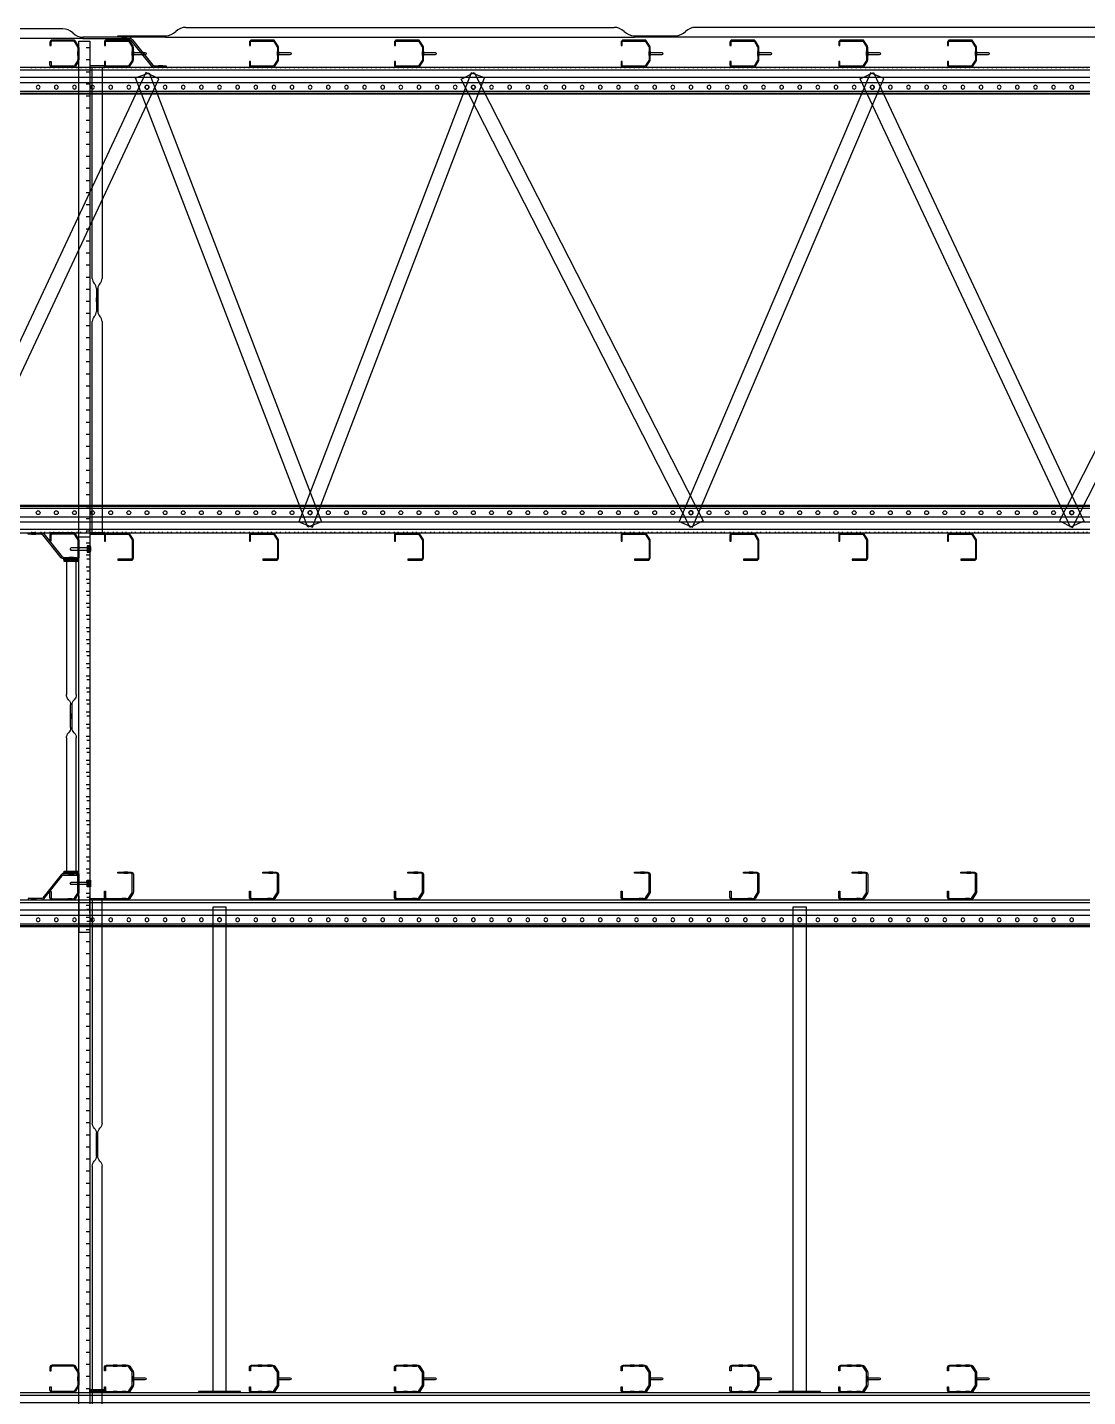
# Model space of a CAD drawing. Header units: millimetres. Extents: x -511490 to -68792, y -77452 to 318982.
# Drawn here: x -505716 to -502792, y 15472 to 19247 of the extents above; entities that cross this region are included whole.
import ezdxf

# ---------------------------------------------------------------- set-up
doc = ezdxf.new("R2010")
doc.units = ezdxf.units.MM
doc.linetypes.add('P05529 MS Rack Elevation$0$HIDDEN', pattern=[0.375, 0.25, -0.125])
doc.linetypes.add('P05529 MS Rack Elevation$1$HIDDEN', pattern=[0.375, 0.25, -0.125])
for name, color, linetype, lineweight in [('Multishuttle Phantom', 8, 'Continuous', 25), ('P05529 MS Rack Elevation$0$BRACING', 8, 'Continuous', 25), ('P05529 MS Rack Elevation$0$SUPPORTS & BRACKETS', 8, 'Continuous', 25)]:
    doc.layers.add(name, color=color, linetype=linetype, lineweight=lineweight)
doc.layers.add('P05529 MS Rack Elevation$0$Racking', color=8, linetype='Continuous')

# ---------------------------------------------------------------- blocks, each defined once
blk = doc.blocks.new('*U59')
for p, q in [((0, 8650), (0, 8700)), ((8.4, 8700), (8.4, 8650)), ((28.65, 8700), (28.65, 8650)), ((43.13, 8700), (43.13, 8650)), ((67.1, 8700), (67.1, 8650)), ((72.1, 8700), (72.1, 8650)), ((74.5, 8700), (74.5, 8650)), ((0, 8600), (0, 8650)), ((8.4, 8650), (8.4, 8600)), ((28.65, 8650), (28.65, 8600)), ((43.13, 8650), (43.13, 8600)), ((67.1, 8650), (67.1, 8600)), ((72.1, 8650), (72.1, 8600)), ((74.5, 8650), (74.5, 8600)), ((0, 8550), (0, 8600)), ((8.4, 8600), (8.4, 8550)), ((28.65, 8600), (28.65, 8550)), ((43.13, 8600), (43.13, 8550)), ((67.1, 8600), (67.1, 8550)), ((72.1, 8600), (72.1, 8550)), ((74.5, 8600), (74.5, 8550)), ((0, 8500), (0, 8550)), ((8.4, 8550), (8.4, 8500)), ((28.65, 8550), (28.65, 8500)), ((43.13, 8550), (43.13, 8500)), ((67.1, 8550), (67.1, 8500)), ((72.1, 8550), (72.1, 8500)), ((74.5, 8550), (74.5, 8500)), ((0, 8450), (0, 8500)), ((8.4, 8500), (8.4, 8450)), ((28.65, 8500), (28.65, 8450)), ((43.13, 8500), (43.13, 8450)), ((67.1, 8500), (67.1, 8450)), ((72.1, 8500), (72.1, 8450)), ((74.5, 8500), (74.5, 8450)), ((0, 8400), (0, 8450)), ((8.4, 8450), (8.4, 8400)), ((28.65, 8450), (28.65, 8400)), ((43.13, 8450), (43.13, 8400)), ((67.1, 8450), (67.1, 8400)), ((72.1, 8450), (72.1, 8400)), ((74.5, 8450), (74.5, 8400)), ((0, 8350), (0, 8400)), ((8.4, 8400), (8.4, 8350)), ((28.65, 8400), (28.65, 8350)), ((43.13, 8400), (43.13, 8350)), ((67.1, 8400), (67.1, 8350)), ((72.1, 8400), (72.1, 8350)), ((74.5, 8400), (74.5, 8350)), ((0, 8300), (0, 8350)), ((8.4, 8350), (8.4, 8300)), ((28.65, 8350), (28.65, 8300)), ((43.13, 8350), (43.13, 8300)), ((67.1, 8350), (67.1, 8300)), ((72.1, 8350), (72.1, 8300)), ((74.5, 8350), (74.5, 8300)), ((0, 8250), (0, 8300)), ((8.4, 8300), (8.4, 8250)), ((28.65, 8300), (28.65, 8250)), ((43.13, 8300), (43.13, 8250)), ((67.1, 8300), (67.1, 8250)), ((72.1, 8300), (72.1, 8250)), ((74.5, 8300), (74.5, 8250)), ((0, 8200), (0, 8250)), ((8.4, 8250), (8.4, 8200)), ((28.65, 8250), (28.65, 8200)), ((43.13, 8250), (43.13, 8200)), ((67.1, 8250), (67.1, 8200)), ((72.1, 8250), (72.1, 8200)), ((74.5, 8250), (74.5, 8200)), ((0, 8150), (0, 8200)), ((8.4, 8200), (8.4, 8150)), ((28.65, 8200), (28.65, 8150)), ((43.13, 8200), (43.13, 8150)), ((67.1, 8200), (67.1, 8150)), ((72.1, 8200), (72.1, 8150)), ((74.5, 8200), (74.5, 8150)), ((0, 8100), (0, 8150)), ((8.4, 8150), (8.4, 8100)), ((28.65, 8150), (28.65, 8100)), ((43.13, 8150), (43.13, 8100)), ((67.1, 8150), (67.1, 8100)), ((72.1, 8150), (72.1, 8100)), ((74.5, 8150), (74.5, 8100)), ((0, 8050), (0, 8100)), ((8.4, 8100), (8.4, 8050)), ((28.65, 8100), (28.65, 8050)), ((43.13, 8100), (43.13, 8050)), ((67.1, 8100), (67.1, 8050)), ((72.1, 8100), (72.1, 8050)), ((74.5, 8100), (74.5, 8050)), ((0, 8000), (0, 8050)), ((8.4, 8050), (8.4, 8000)), ((28.65, 8050), (28.65, 8000)), ((43.13, 8050), (43.13, 8000)), ((67.1, 8050), (67.1, 8000)), ((72.1, 8050), (72.1, 8000)), ((74.5, 8050), (74.5, 8000)), ((0, 7950), (0, 8000)), ((8.4, 8000), (8.4, 7950)), ((28.65, 8000), (28.65, 7950)), ((43.13, 8000), (43.13, 7950)), ((67.1, 8000), (67.1, 7950)), ((72.1, 8000), (72.1, 7950)), ((74.5, 8000), (74.5, 7950)), ((0, 7900), (0, 7950)), ((8.4, 7950), (8.4, 7900)), ((28.65, 7950), (28.65, 7900)), ((43.13, 7950), (43.13, 7900)), ((67.1, 7950), (67.1, 7900)), ((72.1, 7950), (72.1, 7900)), ((74.5, 7950), (74.5, 7900)), ((0, 7850), (0, 7900)), ((8.4, 7900), (8.4, 7850)), ((28.65, 7900), (28.65, 7850)), ((43.13, 7900), (43.13, 7850)), ((67.1, 7900), (67.1, 7850)), ((72.1, 7900), (72.1, 7850)), ((74.5, 7900), (74.5, 7850)), ((0, 7800), (0, 7850)), ((8.4, 7850), (8.4, 7800)), ((28.65, 7850), (28.65, 7800)), ((43.13, 7850), (43.13, 7800)), ((67.1, 7850), (67.1, 7800)), ((72.1, 7850), (72.1, 7800)), ((74.5, 7850), (74.5, 7800)), ((0, 7750), (0, 7800)), ((8.4, 7800), (8.4, 7750)), ((28.65, 7800), (28.65, 7750)), ((43.13, 7800), (43.13, 7750)), ((67.1, 7800), (67.1, 7750)), ((72.1, 7800), (72.1, 7750)), ((74.5, 7800), (74.5, 7750)), ((0, 7700), (0, 7750)), ((8.4, 7750), (8.4, 7700)), ((28.65, 7750), (28.65, 7700)), ((43.13, 7750), (43.13, 7700)), ((67.1, 7750), (67.1, 7700)), ((72.1, 7750), (72.1, 7700)), ((74.5, 7750), (74.5, 7700)), ((0, 7650), (0, 7700)), ((8.4, 7700), (8.4, 7650)), ((28.65, 7700), (28.65, 7650)), ((43.13, 7700), (43.13, 7650)), ((67.1, 7700), (67.1, 7650)), ((72.1, 7700), (72.1, 7650)), ((74.5, 7700), (74.5, 7650)), ((0, 7600), (0, 7650)), ((8.4, 7650), (8.4, 7600)), ((28.65, 7650), (28.65, 7600)), ((43.13, 7650), (43.13, 7600)), ((67.1, 7650), (67.1, 7600)), ((72.1, 7650), (72.1, 7600)), ((74.5, 7650), (74.5, 7600)), ((0, 7550), (0, 7600)), ((8.4, 7600), (8.4, 7550)), ((28.65, 7600), (28.65, 7550)), ((43.13, 7600), (43.13, 7550)), ((67.1, 7600), (67.1, 7550)), ((72.1, 7600), (72.1, 7550)), ((74.5, 7600), (74.5, 7550)), ((0, 7500), (0, 7550)), ((8.4, 7550), (8.4, 7500)), ((28.65, 7550), (28.65, 7500)), ((43.13, 7550), (43.13, 7500)), ((67.1, 7550), (67.1, 7500)), ((72.1, 7550), (72.1, 7500)), ((74.5, 7550), (74.5, 7500)), ((0, 7450), (0, 7500)), ((8.4, 7500), (8.4, 7450)), ((28.65, 7500), (28.65, 7450)), ((43.13, 7500), (43.13, 7450)), ((67.1, 7500), (67.1, 7450)), ((72.1, 7500), (72.1, 7450)), ((74.5, 7500), (74.5, 7450)), ((0, 7400), (0, 7450)), ((8.4, 7450), (8.4, 7400)), ((28.65, 7450), (28.65, 7400)), ((43.13, 7450), (43.13, 7400)), ((67.1, 7450), (67.1, 7400)), ((72.1, 7450), (72.1, 7400)), ((74.5, 7450), (74.5, 7400)), ((0, 7350), (0, 7400)), ((8.4, 7400), (8.4, 7350)), ((28.65, 7400), (28.65, 7350)), ((43.13, 7400), (43.13, 7350)), ((67.1, 7400), (67.1, 7350)), ((72.1, 7400), (72.1, 7350)), ((74.5, 7400), (74.5, 7350)), ((0, 7300), (0, 7350)), ((8.4, 7350), (8.4, 7300)), ((28.65, 7350), (28.65, 7300)), ((43.13, 7350), (43.13, 7300)), ((67.1, 7350), (67.1, 7300)), ((72.1, 7350), (72.1, 7300)), ((74.5, 7350), (74.5, 7300)), ((0, 7250), (0, 7300)), ((8.4, 7300), (8.4, 7250)), ((28.65, 7300), (28.65, 7250)), ((43.13, 7300), (43.13, 7250)), ((67.1, 7300), (67.1, 7250)), ((72.1, 7300), (72.1, 7250)), ((74.5, 7300), (74.5, 7250)), ((0, 7200), (0, 7250)), ((8.4, 7250), (8.4, 7200)), ((28.65, 7250), (28.65, 7200)), ((43.13, 7250), (43.13, 7200)), ((67.1, 7250), (67.1, 7200)), ((72.1, 7250), (72.1, 7200)), ((74.5, 7250), (74.5, 7200)), ((0, 7150), (0, 7200)), ((8.4, 7200), (8.4, 7150)), ((28.65, 7200), (28.65, 7150)), ((43.13, 7200), (43.13, 7150)), ((67.1, 7200), (67.1, 7150)), ((72.1, 7200), (72.1, 7150)), ((74.5, 7200), (74.5, 7150)), ((0, 7100), (0, 7150)), ((8.4, 7150), (8.4, 7100)), ((28.65, 7150), (28.65, 7100)), ((43.13, 7150), (43.13, 7100)), ((67.1, 7150), (67.1, 7100)), ((72.1, 7150), (72.1, 7100)), ((74.5, 7150), (74.5, 7100)), ((0, 7050), (0, 7100)), ((8.4, 7100), (8.4, 7050)), ((28.65, 7100), (28.65, 7050)), ((43.13, 7100), (43.13, 7050)), ((67.1, 7100), (67.1, 7050)), ((72.1, 7100), (72.1, 7050)), ((74.5, 7100), (74.5, 7050)), ((0, 7000), (0, 7050)), ((8.4, 7050), (8.4, 7000)), ((28.65, 7050), (28.65, 7000)), ((43.13, 7050), (43.13, 7000)), ((67.1, 7050), (67.1, 7000)), ((72.1, 7050), (72.1, 7000)), ((74.5, 7050), (74.5, 7000)), ((0, 6950), (0, 7000)), ((8.4, 7000), (8.4, 6950)), ((28.65, 7000), (28.65, 6950)), ((43.13, 7000), (43.13, 6950)), ((67.1, 7000), (67.1, 6950)), ((72.1, 7000), (72.1, 6950)), ((74.5, 7000), (74.5, 6950)), ((0, 6900), (0, 6950)), ((8.4, 6950), (8.4, 6900)), ((28.65, 6950), (28.65, 6900)), ((43.13, 6950), (43.13, 6900)), ((67.1, 6950), (67.1, 6900)), ((72.1, 6950), (72.1, 6900)), ((74.5, 6950), (74.5, 6900)), ((0, 6850), (0, 6900)), ((8.4, 6900), (8.4, 6850)), ((28.65, 6900), (28.65, 6850)), ((43.13, 6900), (43.13, 6850)), ((67.1, 6900), (67.1, 6850)), ((72.1, 6900), (72.1, 6850)), ((74.5, 6900), (74.5, 6850)), ((0, 6800), (0, 6850)), ((8.4, 6850), (8.4, 6800)), ((28.65, 6850), (28.65, 6800)), ((43.13, 6850), (43.13, 6800)), ((67.1, 6850), (67.1, 6800)), ((72.1, 6850), (72.1, 6800)), ((74.5, 6850), (74.5, 6800)), ((0, 6750), (0, 6800)), ((8.4, 6800), (8.4, 6750)), ((28.65, 6800), (28.65, 6750)), ((43.13, 6800), (43.13, 6750)), ((67.1, 6800), (67.1, 6750)), ((72.1, 6800), (72.1, 6750)), ((74.5, 6800), (74.5, 6750)), ((0, 6700), (0, 6750)), ((8.4, 6750), (8.4, 6700)), ((28.65, 6750), (28.65, 6700)), ((43.13, 6750), (43.13, 6700)), ((67.1, 6750), (67.1, 6700)), ((72.1, 6750), (72.1, 6700)), ((74.5, 6750), (74.5, 6700)), ((0, 6650), (0, 6700)), ((8.4, 6700), (8.4, 6650)), ((28.65, 6700), (28.65, 6650)), ((43.13, 6700), (43.13, 6650)), ((67.1, 6700), (67.1, 6650)), ((72.1, 6700), (72.1, 6650)), ((74.5, 6700), (74.5, 6650)), ((0, 6600), (0, 6650)), ((8.4, 6650), (8.4, 6600)), ((28.65, 6650), (28.65, 6600)), ((43.13, 6650), (43.13, 6600)), ((67.1, 6650), (67.1, 6600)), ((72.1, 6650), (72.1, 6600)), ((74.5, 6650), (74.5, 6600)), ((0, 6550), (0, 6600)), ((8.4, 6600), (8.4, 6550)), ((28.65, 6600), (28.65, 6550)), ((43.13, 6600), (43.13, 6550)), ((67.1, 6600), (67.1, 6550)), ((72.1, 6600), (72.1, 6550)), ((74.5, 6600), (74.5, 6550)), ((0, 6500), (0, 6550)), ((8.4, 6550), (8.4, 6500)), ((28.65, 6550), (28.65, 6500)), ((43.13, 6550), (43.13, 6500)), ((67.1, 6550), (67.1, 6500)), ((72.1, 6550), (72.1, 6500)), ((74.5, 6550), (74.5, 6500)), ((0, 6450), (0, 6500)), ((8.4, 6500), (8.4, 6450)), ((28.65, 6500), (28.65, 6450)), ((43.13, 6500), (43.13, 6450)), ((67.1, 6500), (67.1, 6450)), ((72.1, 6500), (72.1, 6450)), ((74.5, 6500), (74.5, 6450)), ((0, 6400), (0, 6450)), ((8.4, 6450), (8.4, 6400)), ((28.65, 6450), (28.65, 6400)), ((43.13, 6450), (43.13, 6400)), ((67.1, 6450), (67.1, 6400)), ((72.1, 6450), (72.1, 6400)), ((74.5, 6450), (74.5, 6400)), ((0, 6350), (0, 6400)), ((8.4, 6400), (8.4, 6350)), ((28.65, 6400), (28.65, 6350)), ((43.13, 6400), (43.13, 6350)), ((67.1, 6400), (67.1, 6350)), ((72.1, 6400), (72.1, 6350)), ((74.5, 6400), (74.5, 6350)), ((0, 6300), (0, 6350)), ((8.4, 6350), (8.4, 6300)), ((28.65, 6350), (28.65, 6300)), ((43.13, 6350), (43.13, 6300)), ((67.1, 6350), (67.1, 6300)), ((72.1, 6350), (72.1, 6300)), ((74.5, 6350), (74.5, 6300)), ((0, 6250), (0, 6300)), ((8.4, 6300), (8.4, 6250)), ((28.65, 6300), (28.65, 6250)), ((43.13, 6300), (43.13, 6250)), ((67.1, 6300), (67.1, 6250)), ((72.1, 6300), (72.1, 6250)), ((74.5, 6300), (74.5, 6250)), ((0, 6200), (0, 6250)), ((8.4, 6250), (8.4, 6200)), ((28.65, 6250), (28.65, 6200)), ((43.13, 6250), (43.13, 6200)), ((67.1, 6250), (67.1, 6200)), ((72.1, 6250), (72.1, 6200)), ((74.5, 6250), (74.5, 6200)), ((0, 6150), (0, 6200)), ((8.4, 6200), (8.4, 6150)), ((28.65, 6200), (28.65, 6150)), ((43.13, 6200), (43.13, 6150)), ((67.1, 6200), (67.1, 6150)), ((72.1, 6200), (72.1, 6150)), ((74.5, 6200), (74.5, 6150)), ((0, 6100), (0, 6150)), ((8.4, 6150), (8.4, 6100)), ((28.65, 6150), (28.65, 6100)), ((43.13, 6150), (43.13, 6100)), ((67.1, 6150), (67.1, 6100)), ((72.1, 6150), (72.1, 6100)), ((74.5, 6150), (74.5, 6100)), ((0, 6050), (0, 6100)), ((8.4, 6100), (8.4, 6050)), ((28.65, 6100), (28.65, 6050)), ((43.13, 6100), (43.13, 6050)), ((67.1, 6100), (67.1, 6050)), ((72.1, 6100), (72.1, 6050)), ((74.5, 6100), (74.5, 6050)), ((0, 6000), (0, 6050)), ((8.4, 6050), (8.4, 6000)), ((28.65, 6050), (28.65, 6000)), ((43.13, 6050), (43.13, 6000)), ((67.1, 6050), (67.1, 6000)), ((72.1, 6050), (72.1, 6000)), ((74.5, 6050), (74.5, 6000)), ((0, 5950), (0, 6000)), ((8.4, 6000), (8.4, 5950)), ((28.65, 6000), (28.65, 5950)), ((43.13, 6000), (43.13, 5950)), ((67.1, 6000), (67.1, 5950)), ((72.1, 6000), (72.1, 5950)), ((74.5, 6000), (74.5, 5950)), ((0, 5900), (0, 5950)), ((8.4, 5950), (8.4, 5900)), ((28.65, 5950), (28.65, 5900)), ((43.13, 5950), (43.13, 5900)), ((67.1, 5950), (67.1, 5900)), ((72.1, 5950), (72.1, 5900)), ((74.5, 5950), (74.5, 5900)), ((0, 5850), (0, 5900)), ((8.4, 5900), (8.4, 5850)), ((28.65, 5900), (28.65, 5850)), ((43.13, 5900), (43.13, 5850)), ((67.1, 5900), (67.1, 5850)), ((72.1, 5900), (72.1, 5850)), ((74.5, 5900), (74.5, 5850)), ((0, 5800), (0, 5850)), ((8.4, 5850), (8.4, 5800)), ((28.65, 5850), (28.65, 5800)), ((43.13, 5850), (43.13, 5800)), ((67.1, 5850), (67.1, 5800)), ((72.1, 5850), (72.1, 5800)), ((74.5, 5850), (74.5, 5800)), ((0, 5750), (0, 5800)), ((8.4, 5800), (8.4, 5750)), ((28.65, 5800), (28.65, 5750)), ((43.13, 5800), (43.13, 5750)), ((67.1, 5800), (67.1, 5750)), ((72.1, 5800), (72.1, 5750)), ((74.5, 5800), (74.5, 5750))]:
    blk.add_line(p, q)
for points in [[(2.4, 8682), (0, 8682), (0, 8693), (2.4, 8693)], [(2.4, 8657), (0, 8657), (0, 8668), (2.4, 8668)], [(2.4, 8632), (0, 8632), (0, 8643), (2.4, 8643)], [(2.4, 8607), (0, 8607), (0, 8618), (2.4, 8618)], [(2.4, 8582), (0, 8582), (0, 8593), (2.4, 8593)], [(2.4, 8557), (0, 8557), (0, 8568), (2.4, 8568)], [(2.4, 8532), (0, 8532), (0, 8543), (2.4, 8543)], [(2.4, 8507), (0, 8507), (0, 8518), (2.4, 8518)], [(2.4, 8482), (0, 8482), (0, 8493), (2.4, 8493)], [(2.4, 8457), (0, 8457), (0, 8468), (2.4, 8468)], [(2.4, 8432), (0, 8432), (0, 8443), (2.4, 8443)], [(2.4, 8407), (0, 8407), (0, 8418), (2.4, 8418)], [(2.4, 8382), (0, 8382), (0, 8393), (2.4, 8393)], [(2.4, 8357), (0, 8357), (0, 8368), (2.4, 8368)], [(2.4, 8332), (0, 8332), (0, 8343), (2.4, 8343)], [(2.4, 8307), (0, 8307), (0, 8318), (2.4, 8318)], [(2.4, 8282), (0, 8282), (0, 8293), (2.4, 8293)], [(2.4, 8257), (0, 8257), (0, 8268), (2.4, 8268)], [(2.4, 8232), (0, 8232), (0, 8243), (2.4, 8243)], [(2.4, 8207), (0, 8207), (0, 8218), (2.4, 8218)], [(2.4, 8182), (0, 8182), (0, 8193), (2.4, 8193)], [(2.4, 8157), (0, 8157), (0, 8168), (2.4, 8168)], [(2.4, 8132), (0, 8132), (0, 8143), (2.4, 8143)], [(2.4, 8107), (0, 8107), (0, 8118), (2.4, 8118)], [(2.4, 8082), (0, 8082), (0, 8093), (2.4, 8093)], [(2.4, 8057), (0, 8057), (0, 8068), (2.4, 8068)], [(2.4, 8032), (0, 8032), (0, 8043), (2.4, 8043)], [(2.4, 8007), (0, 8007), (0, 8018), (2.4, 8018)], [(2.4, 7982), (0, 7982), (0, 7993), (2.4, 7993)], [(2.4, 7957), (0, 7957), (0, 7968), (2.4, 7968)], [(2.4, 7932), (0, 7932), (0, 7943), (2.4, 7943)], [(2.4, 7907), (0, 7907), (0, 7918), (2.4, 7918)], [(2.4, 7882), (0, 7882), (0, 7893), (2.4, 7893)], [(2.4, 7857), (0, 7857), (0, 7868), (2.4, 7868)], [(2.4, 7832), (0, 7832), (0, 7843), (2.4, 7843)], [(2.4, 7807), (0, 7807), (0, 7818), (2.4, 7818)], [(2.4, 7782), (0, 7782), (0, 7793), (2.4, 7793)], [(2.4, 7757), (0, 7757), (0, 7768), (2.4, 7768)], [(2.4, 7732), (0, 7732), (0, 7743), (2.4, 7743)], [(2.4, 7707), (0, 7707), (0, 7718), (2.4, 7718)], [(2.4, 7682), (0, 7682), (0, 7693), (2.4, 7693)], [(2.4, 7657), (0, 7657), (0, 7668), (2.4, 7668)], [(2.4, 7632), (0, 7632), (0, 7643), (2.4, 7643)], [(2.4, 7607), (0, 7607), (0, 7618), (2.4, 7618)], [(2.4, 7582), (0, 7582), (0, 7593), (2.4, 7593)], [(2.4, 7557), (0, 7557), (0, 7568), (2.4, 7568)], [(2.4, 7532), (0, 7532), (0, 7543), (2.4, 7543)], [(2.4, 7507), (0, 7507), (0, 7518), (2.4, 7518)], [(2.4, 7482), (0, 7482), (0, 7493), (2.4, 7493)], [(2.4, 7457), (0, 7457), (0, 7468), (2.4, 7468)], [(2.4, 7432), (0, 7432), (0, 7443), (2.4, 7443)], [(2.4, 7407), (0, 7407), (0, 7418), (2.4, 7418)], [(2.4, 7382), (0, 7382), (0, 7393), (2.4, 7393)], [(2.4, 7357), (0, 7357), (0, 7368), (2.4, 7368)], [(2.4, 7332), (0, 7332), (0, 7343), (2.4, 7343)], [(2.4, 7307), (0, 7307), (0, 7318), (2.4, 7318)], [(2.4, 7282), (0, 7282), (0, 7293), (2.4, 7293)], [(2.4, 7257), (0, 7257), (0, 7268), (2.4, 7268)], [(2.4, 7232), (0, 7232), (0, 7243), (2.4, 7243)], [(2.4, 7207), (0, 7207), (0, 7218), (2.4, 7218)], [(2.4, 7182), (0, 7182), (0, 7193), (2.4, 7193)], [(2.4, 7157), (0, 7157), (0, 7168), (2.4, 7168)], [(2.4, 7132), (0, 7132), (0, 7143), (2.4, 7143)], [(2.4, 7107), (0, 7107), (0, 7118), (2.4, 7118)], [(2.4, 7082), (0, 7082), (0, 7093), (2.4, 7093)], [(2.4, 7057), (0, 7057), (0, 7068), (2.4, 7068)], [(2.4, 7032), (0, 7032), (0, 7043), (2.4, 7043)], [(2.4, 7007), (0, 7007), (0, 7018), (2.4, 7018)], [(2.4, 6982), (0, 6982), (0, 6993), (2.4, 6993)], [(2.4, 6957), (0, 6957), (0, 6968), (2.4, 6968)], [(2.4, 6932), (0, 6932), (0, 6943), (2.4, 6943)], [(2.4, 6907), (0, 6907), (0, 6918), (2.4, 6918)], [(2.4, 6882), (0, 6882), (0, 6893), (2.4, 6893)], [(2.4, 6857), (0, 6857), (0, 6868), (2.4, 6868)], [(2.4, 6832), (0, 6832), (0, 6843), (2.4, 6843)], [(2.4, 6807), (0, 6807), (0, 6818), (2.4, 6818)], [(2.4, 6782), (0, 6782), (0, 6793), (2.4, 6793)], [(2.4, 6757), (0, 6757), (0, 6768), (2.4, 6768)], [(2.4, 6732), (0, 6732), (0, 6743), (2.4, 6743)], [(2.4, 6707), (0, 6707), (0, 6718), (2.4, 6718)], [(2.4, 6682), (0, 6682), (0, 6693), (2.4, 6693)], [(2.4, 6657), (0, 6657), (0, 6668), (2.4, 6668)], [(2.4, 6632), (0, 6632), (0, 6643), (2.4, 6643)], [(2.4, 6607), (0, 6607), (0, 6618), (2.4, 6618)], [(2.4, 6582), (0, 6582), (0, 6593), (2.4, 6593)], [(2.4, 6557), (0, 6557), (0, 6568), (2.4, 6568)], [(2.4, 6532), (0, 6532), (0, 6543), (2.4, 6543)], [(2.4, 6507), (0, 6507), (0, 6518), (2.4, 6518)], [(2.4, 6482), (0, 6482), (0, 6493), (2.4, 6493)], [(2.4, 6457), (0, 6457), (0, 6468), (2.4, 6468)], [(2.4, 6432), (0, 6432), (0, 6443), (2.4, 6443)], [(2.4, 6407), (0, 6407), (0, 6418), (2.4, 6418)], [(2.4, 6382), (0, 6382), (0, 6393), (2.4, 6393)], [(2.4, 6357), (0, 6357), (0, 6368), (2.4, 6368)], [(2.4, 6332), (0, 6332), (0, 6343), (2.4, 6343)], [(2.4, 6307), (0, 6307), (0, 6318), (2.4, 6318)], [(2.4, 6282), (0, 6282), (0, 6293), (2.4, 6293)], [(2.4, 6257), (0, 6257), (0, 6268), (2.4, 6268)], [(2.4, 6232), (0, 6232), (0, 6243), (2.4, 6243)], [(2.4, 6207), (0, 6207), (0, 6218), (2.4, 6218)], [(2.4, 6182), (0, 6182), (0, 6193), (2.4, 6193)], [(2.4, 6157), (0, 6157), (0, 6168), (2.4, 6168)], [(2.4, 6132), (0, 6132), (0, 6143), (2.4, 6143)], [(2.4, 6107), (0, 6107), (0, 6118), (2.4, 6118)], [(2.4, 6082), (0, 6082), (0, 6093), (2.4, 6093)], [(2.4, 6057), (0, 6057), (0, 6068), (2.4, 6068)], [(2.4, 6032), (0, 6032), (0, 6043), (2.4, 6043)], [(2.4, 6007), (0, 6007), (0, 6018), (2.4, 6018)], [(2.4, 5982), (0, 5982), (0, 5993), (2.4, 5993)], [(2.4, 5957), (0, 5957), (0, 5968), (2.4, 5968)], [(2.4, 5932), (0, 5932), (0, 5943), (2.4, 5943)], [(2.4, 5907), (0, 5907), (0, 5918), (2.4, 5918)], [(2.4, 5882), (0, 5882), (0, 5893), (2.4, 5893)], [(2.4, 5857), (0, 5857), (0, 5868), (2.4, 5868)], [(2.4, 5832), (0, 5832), (0, 5843), (2.4, 5843)], [(2.4, 5807), (0, 5807), (0, 5818), (2.4, 5818)], [(2.4, 5782), (0, 5782), (0, 5793), (2.4, 5793)]]:
    blk.add_lwpolyline(points)
for centre, start, end in [((55, 8650), 0, 180), ((55, 8650), 180, 0), ((55, 8600), 0, 180), ((55, 8600), 180, 0), ((55, 8550), 0, 180), ((55, 8550), 180, 0), ((55, 8500), 0, 180), ((55, 8500), 180, 0), ((55, 8450), 0, 180), ((55, 8450), 180, 0), ((55, 8400), 0, 180), ((55, 8400), 180, 0), ((55, 8350), 0, 180), ((55, 8350), 180, 0), ((55, 8300), 0, 180), ((55, 8300), 180, 0), ((55, 8250), 0, 180), ((55, 8250), 180, 0), ((55, 8200), 0, 180), ((55, 8200), 180, 0), ((55, 8150), 0, 180), ((55, 8150), 180, 0), ((55, 8100), 0, 180), ((55, 8100), 180, 0), ((55, 8050), 0, 180), ((55, 8050), 180, 0), ((55, 8000), 0, 180), ((55, 8000), 180, 0), ((55, 7950), 0, 180), ((55, 7950), 180, 0), ((55, 7900), 0, 180), ((55, 7900), 180, 0), ((55, 7850), 0, 180), ((55, 7850), 180, 0), ((55, 7800), 0, 180), ((55, 7800), 180, 0), ((55, 7750), 0, 180), ((55, 7750), 180, 0), ((55, 7700), 0, 180), ((55, 7700), 180, 0), ((55, 7650), 0, 180), ((55, 7650), 180, 0), ((55, 7600), 0, 180), ((55, 7600), 180, 0), ((55, 7550), 0, 180), ((55, 7550), 180, 0), ((55, 7500), 0, 180), ((55, 7500), 180, 0), ((55, 7450), 0, 180), ((55, 7450), 180, 0), ((55, 7400), 0, 180), ((55, 7400), 180, 0), ((55, 7350), 0, 180), ((55, 7350), 180, 0), ((55, 7300), 0, 180), ((55, 7300), 180, 0), ((55, 7250), 0, 180), ((55, 7250), 180, 0), ((55, 7200), 0, 180), ((55, 7200), 180, 0), ((55, 7150), 0, 180), ((55, 7150), 180, 0), ((55, 7100), 0, 180), ((55, 7100), 180, 0), ((55, 7050), 0, 180), ((55, 7050), 180, 0), ((55, 7000), 0, 180), ((55, 7000), 180, 0), ((55, 6950), 0, 180), ((55, 6950), 180, 0), ((55, 6900), 0, 180), ((55, 6900), 180, 0), ((55, 6850), 0, 180), ((55, 6850), 180, 0), ((55, 6800), 0, 180), ((55, 6800), 180, 0), ((55, 6750), 0, 180), ((55, 6750), 180, 0), ((55, 6700), 0, 180), ((55, 6700), 180, 0), ((55, 6650), 0, 180), ((55, 6650), 180, 0), ((55, 6600), 0, 180), ((55, 6600), 180, 0), ((55, 6550), 0, 180), ((55, 6550), 180, 0), ((55, 6500), 0, 180), ((55, 6500), 180, 0), ((55, 6450), 0, 180), ((55, 6450), 180, 0), ((55, 6400), 0, 180), ((55, 6400), 180, 0), ((55, 6350), 0, 180), ((55, 6350), 180, 0), ((55, 6300), 0, 180), ((55, 6300), 180, 0), ((55, 6250), 0, 180), ((55, 6250), 180, 0), ((55, 6200), 0, 180), ((55, 6200), 180, 0), ((55, 6150), 0, 180), ((55, 6150), 180, 0), ((55, 6100), 0, 180), ((55, 6100), 180, 0), ((55, 6050), 0, 180), ((55, 6050), 180, 0), ((55, 6000), 0, 180), ((55, 6000), 180, 0), ((55, 5950), 0, 180), ((55, 5950), 180, 0), ((55, 5900), 0, 180), ((55, 5900), 180, 0), ((55, 5850), 0, 180), ((55, 5850), 180, 0), ((55, 5800), 0, 180), ((55, 5800), 180, 0)]:
    blk.add_arc(centre, 5.2, start, end)
blk = doc.blocks.new('*U58')
blk.add_lwpolyline([(-39.8, 6.1), (1198.5, 481.2), (1212.8, 443.9), (-25.5, -31.2)], close=True)
for centre in [(1173, 450), (0, 0)]:
    blk.add_circle(centre, 5.5)
blk = doc.blocks.new('*U56')
blk.add_lwpolyline([(-40.3, 1.9), (1195.1, 633.7), (1213.3, 598.1), (-22.1, -33.7)], close=True)
for centre in [(1173, 600), (0, 0)]:
    blk.add_circle(centre, 5.5)
blk = doc.blocks.new('*U35')
blk.add_lwpolyline([(-40, 4.7), (1197.4, 532.1), (1213, 495.3), (-24.4, -32.1)], close=True)
for centre in [(1173, 500), (0, 0)]:
    blk.add_circle(centre, 5.5)
blk = doc.blocks.new('*U57')
blk.add_lwpolyline([(-40.2, 3.2), (1196.2, 583), (1213.2, 546.8), (-23.2, -33)], close=True)
for centre in [(1173, 550), (0, 0)]:
    blk.add_circle(centre, 5.5)
blk = doc.blocks.new('*U54')
for points in [[(0, 95), (3, 95), (3, -20), (0, -20)], [(0, 80.5), (3, 80.5), (3, 69.5), (0, 69.5)], [(0, -5.5), (3, -5.5), (3, 5.5), (0, 5.5)]]:
    blk.add_lwpolyline(points, close=True)
blk.add_lwpolyline([(3, 56.25), (1338, 56.25), (1338, 18.75), (3, 18.75)])
blk.add_circle((1303, 37.5), 5.5)
blk = doc.blocks.new('*U30')
for points in [[(-6, -52), (-15.4, -52), (-15.4, -55), (-6, -55, 0.414214), (0, -49), (0, 10, 0.256291), (-2.8, 15.1), (-16.9, 24.1, 0.142766), (-20.1, 25), (-54.9, 25, 0.142766), (-58.1, 24.1), (-72.2, 15.1, 0.256291), (-75, 10), (-75, -49, 0.414214), (-69, -55), (-59.6, -55), (-59.6, -52), (-69, -52, -0.414214), (-72, -49), (-72, 10, -0.256291), (-70.6, 12.5), (-56.5, 21.5, -0.142766), (-54.9, 22), (-20.1, 22, -0.142766), (-18.5, 21.5), (-4.4, 12.5, -0.256291), (-3, 10), (-3, -49, -0.414214)], [(1359, 19, 0.414214), (1353, 25), (1304.1, 25, 0.142766), (1300.9, 24.1), (1286.8, 15.1, 0.256291), (1284, 10), (1284, -49, 0.414214), (1290, -55), (1306.6, -55), (1306.6, -52), (1290, -52, -0.414214), (1287, -49), (1287, 10, -0.256291), (1288.4, 12.5), (1302.5, 21.5, -0.142766), (1304.1, 22), (1353, 22, -0.414214), (1356, 19), (1356, -18), (1359, -18)], [(2219, 19, -0.414214), (2225, 25), (2273.9, 25, -0.142766), (2277.1, 24.1), (2291.2, 15.1, -0.256291), (2294, 10), (2294, -49, -0.414214), (2288, -55), (2271.4, -55), (2271.4, -52), (2288, -52, 0.414214), (2291, -49), (2291, 10, 0.256291), (2289.6, 12.5), (2275.5, 21.5, 0.142766), (2273.9, 22), (2225, 22, 0.414214), (2222, 19), (2222, -18), (2219, -18)], [(3584, -52), (3593.4, -52), (3593.4, -55), (3584, -55, -0.414214), (3578, -49), (3578, 10, -0.256291), (3580.8, 15.1), (3594.9, 24.1, -0.142766), (3598.1, 25), (3632.9, 25, -0.142766), (3636.1, 24.1), (3650.2, 15.1, -0.256291), (3653, 10), (3653, -49, -0.414214), (3647, -55), (3637.6, -55), (3637.6, -52), (3647, -52, 0.414214), (3650, -49), (3650, 10, 0.256291), (3648.6, 12.5), (3634.5, 21.5, 0.142766), (3632.9, 22), (3598.1, 22, 0.142766), (3596.5, 21.5), (3582.4, 12.5, 0.256291), (3581, 10), (3581, -49, 0.414214)]]:
    blk.add_lwpolyline(points, format="xyb", close=True)
for points in [[(-75, 5.5), (-72, 5.5), (-72, -5.5), (-75, -5.5)], [(-43, 25), (-32, 25), (-32, 22), (-43, 22)], [(-3, 5.5), (0, 5.5), (0, -5.5), (-3, -5.5)], [(1284, 5.5), (1287, 5.5), (1287, -5.5), (1284, -5.5)], [(1356, 9.5), (1359, 9.5), (1359, -1.5), (1356, -1.5)], [(2222, 9.5), (2219, 9.5), (2219, -1.5), (2222, -1.5)], [(2294, 5.5), (2291, 5.5), (2291, -5.5), (2294, -5.5)], [(3581, 5.5), (3578, 5.5), (3578, -5.5), (3581, -5.5)], [(3621, 25), (3610, 25), (3610, 22), (3621, 22)], [(3653, 5.5), (3650, 5.5), (3650, -5.5), (3653, -5.5)], [(-75, -19.5), (-72, -19.5), (-72, -30.5), (-75, -30.5)], [(-3, -19.5), (0, -19.5), (0, -30.5), (-3, -30.5)], [(3581, -19.5), (3578, -19.5), (3578, -30.5), (3581, -30.5)], [(3653, -19.5), (3650, -19.5), (3650, -30.5), (3653, -30.5)]]:
    blk.add_lwpolyline(points, close=True)
blk = doc.blocks.new('P05529 MS Rack Elevation$0$RAIL SECT')
for p, q in [((0, 10), (0, -49)), ((16.9, 24.1), (2.8, 15.1)), ((3, 10), (3, -49)), ((18.5, 21.5), (4.4, 12.5)), ((20.1, 25), (69, 25)), ((20.1, 22), (69, 22)), ((75, 7), (75, 19))]:
    blk.add_line(p, q)
for points in [[(0, 5.5), (3, 5.5), (3, -5.5), (0, -5.5)], [(72, 9.5), (75, 9.5), (75, -1.5), (72, -1.5)]]:
    blk.add_lwpolyline(points, close=True)
for points in [[(72, 19), (72, -18), (75, -18), (75, 19)], [(6, -55), (22.6, -55), (22.6, -52), (6, -52)]]:
    blk.add_lwpolyline(points)
for centre, radius, start, end in [((6, 10), 6, 122.5, 180), ((6, 10), 3, 122.5, 180), ((20.1, 19), 6, 90, 122.5), ((20.1, 19), 3, 90, 122.5), ((69, 19), 6, 0, 90), ((69, 19), 3, 0, 90), ((6, -49), 6, 180, 270), ((6, -49), 3, 180, 270)]:
    blk.add_arc(centre, radius, start, end)
blk = doc.blocks.new('*U52')
for p, q in [((610, 2), (673, 2)), ((610, -2), (673, -2))]:
    blk.add_line(p, q)
for points in [[(0, 20), (-4, 20), (-4, -20), (0, -20)], [(636, 2), (647, 2), (647, -2), (636, -2)], [(1287, 20), (1283, 20), (1283, -20), (1287, -20)]]:
    blk.add_lwpolyline(points, close=True)
for points in [[(582, -13.5), (0, -13.5), (0, 13.5), (582, 13.5)], [(701, 13.5), (1283, 13.5), (1283, -13.5), (701, -13.5)]]:
    blk.add_lwpolyline(points)
for centre, start, end in [((582, -6.5), 45.5409, 90), ((610, 22), 225.5409, 270), ((673, 22), 270, 314.4591), ((701, -6.5), 90, 134.4591), ((582, 6.5), 270, 314.4591), ((610, -22), 90, 134.4591), ((673, -22), 45.5409, 90), ((701, 6.5), 225.5409, 270)]:
    blk.add_arc(centre, 20, start, end)
blk = doc.blocks.new('*U53')
for p, q in [((4, 15), (0, 15)), ((0, 15), (0, -18.1)), ((4, -18.1), (4, 15)), ((3, -24.3), (73.5, -80.7)), ((76, -77.6), (5.5, -21.2)), ((75, -83.8), (75, -115)), ((79, -115), (79, -83.8)), ((75, -115), (79, -115))]:
    blk.add_line(p, q)
for points in [[(0, 6), (4, 6), (4, -6), (0, -6)], [(75, -94), (79, -94), (79, -106), (75, -106)]]:
    blk.add_lwpolyline(points, close=True)
for centre, radius, start, end in [((8, -18.1), 8, 180, 231.3402), ((8, -18.1), 4, 180, 231.3402), ((71, -83.8), 4, 0, 51.3402), ((71, -83.8), 8, 0, 51.3402)]:
    blk.add_arc(centre, radius, start, end)
blk = doc.blocks.new('*U51')
for p, q in [((643.5, 2), (706.5, 2)), ((643.5, -2), (706.5, -2))]:
    blk.add_line(p, q)
for points in [[(0, 20), (-4, 20), (-4, -20), (0, -20)], [(669.5, 2), (680.5, 2), (680.5, -2), (669.5, -2)], [(1354, 20), (1350, 20), (1350, -20), (1354, -20)]]:
    blk.add_lwpolyline(points, close=True)
for points in [[(615.5, -13.5), (0, -13.5), (0, 13.5), (615.5, 13.5)], [(734.5, 13.5), (1350, 13.5), (1350, -13.5), (734.5, -13.5)]]:
    blk.add_lwpolyline(points)
for centre, start, end in [((615.5, -6.5), 45.5409, 90), ((643.5, 22), 225.5409, 270), ((706.5, 22), 270, 314.4591), ((734.5, -6.5), 90, 134.4591), ((615.5, 6.5), 270, 314.4591), ((643.5, -22), 90, 134.4591), ((706.5, -22), 45.5409, 90), ((734.5, 6.5), 225.5409, 270)]:
    blk.add_arc(centre, 20, start, end)
blk = doc.blocks.new('*U50')
for p, q in [((395.5, 2), (458.5, 2)), ((395.5, -2), (458.5, -2))]:
    blk.add_line(p, q)
for points in [[(0, 20), (-4, 20), (-4, -20), (0, -20)], [(421.5, 2), (432.5, 2), (432.5, -2), (421.5, -2)], [(858, 20), (854, 20), (854, -20), (858, -20)]]:
    blk.add_lwpolyline(points, close=True)
for points in [[(367.5, -13.5), (0, -13.5), (0, 13.5), (367.5, 13.5)], [(486.5, 13.5), (854, 13.5), (854, -13.5), (486.5, -13.5)]]:
    blk.add_lwpolyline(points)
for centre, start, end in [((367.5, -6.5), 45.5409, 90), ((395.5, 22), 225.5409, 270), ((458.5, 22), 270, 314.4591), ((486.5, -6.5), 90, 134.4591), ((367.5, 6.5), 270, 314.4591), ((395.5, -22), 90, 134.4591), ((458.5, -22), 45.5409, 90), ((486.5, 6.5), 225.5409, 270)]:
    blk.add_arc(centre, 20, start, end)
blk = doc.blocks.new('P05529 MS Rack Elevation$0$Rail Front')
blk.add_lwpolyline([(75, 19, 0.414214), (69, 25), (20.1, 25, 0.142766), (16.9, 24.1), (2.8, 15.1, 0.256291), (0, 10), (0, -49, 0.414214), (6, -55), (22.6, -55), (22.6, -52), (6, -52, -0.414214), (3, -49), (3, 10, -0.256291), (4.4, 12.5), (18.5, 21.5, -0.142766), (20.1, 22), (69, 22, -0.414214), (72, 19), (72, -18), (75, -18)], format="xyb", close=True)
for points in [[(0, 5.5), (3, 5.5), (3, -5.5), (0, -5.5)], [(72, 9.5), (75, 9.5), (75, -1.5), (72, -1.5)]]:
    blk.add_lwpolyline(points, close=True)
blk = doc.blocks.new('P05529 MS Rack Elevation$0$PLAN BRACE END')
blk.add_blockref('P05529 MS Rack Elevation$0$RAIL SECT', (-1, -150))
at = {"layer": 'P05529 MS Rack Elevation$0$BRACING'}
blk.add_blockref('*U52', (-1284, -75), dxfattribs=at)
at = {"layer": 'P05529 MS Rack Elevation$0$BRACING', "extrusion": (0, 0, -1), "zscale": -1}
for name, p in [('*U51', (-2361, -75)), ('*U52', (-3652, -75)), ('*U50', (-932, -146))]:
    blk.add_blockref(name, p, dxfattribs=at)
at = {"layer": 'P05529 MS Rack Elevation$0$Racking'}
blk.add_blockref('P05529 MS Rack Elevation$0$Rail Front', (-1, -150), dxfattribs=at)
at = {"layer": 'P05529 MS Rack Elevation$0$Racking', "xscale": -1}
blk.add_blockref('P05529 MS Rack Elevation$0$Rail Front', (1011, -150), dxfattribs=at)
at = {"layer": 'P05529 MS Rack Elevation$0$SUPPORTS & BRACKETS', "xscale": -1}
blk.add_blockref('*U53', (-1284, 100), dxfattribs=at)
blk = doc.blocks.new('P05529 MS Rack Elevation$0$Tek screw #14-10 x 50')
for p, q in [((-5.8, 1.9), (-7.1, 1.1)), ((-7.1, 0), (-7.1, 1.1)), ((-7.1, 1.1), (7.1, 1.1)), ((-7.1, 0), (7.1, 0)), ((-5.8, 5.6), (-5.8, 1.9)), ((-4.3, 6), (4.3, 6)), ((-2.9, 5.6), (-2.9, 1.9)), ((2.9, 5.6), (2.9, 1.9)), ((5.8, 5.6), (5.8, 1.9)), ((7.1, 1.1), (5.8, 1.9)), ((7.1, 0), (7.1, 1.1)), ((0, -50), (-3.2, -48.1)), ((0, -50), (3.2, -48.1))]:
    blk.add_line(p, q)
for points in [[(-3.2, -48.1), (-3.2, 0)], [(3.2, 0), (3.2, -48.1)]]:
    blk.add_lwpolyline(points)
for centre, radius, start, end in [((-4.3, 3.4), 2.56, 55.6158, 124.3842), ((-4.3, -0.2), 2.56, 55.6158, 124.3842), ((0, -3.6), 9.55, 72.412, 107.588), ((0, -7.2), 9.55, 72.412, 107.588), ((4.3, 3.4), 2.56, 55.6158, 124.3842), ((4.3, -0.2), 2.56, 55.6158, 124.3842)]:
    blk.add_arc(centre, radius, start, end)
blk = doc.blocks.new('P05529 MS Rack Elevation$0$saddle clip side')
at = {"linetype": 'P05529 MS Rack Elevation$0$HIDDEN', "ltscale": 0.5}
blk.add_line((1715, 28291.1), (1733, 28291.1), dxfattribs=at)
blk.add_line((1715, 28285.1), (1733, 28285.1))
blk.add_lwpolyline([(1715, 28293.1), (1733, 28293.1), (1733, 28283.9), (1715, 28283.9)], close=True)
blk = doc.blocks.new('*U41')
for p, q in [((0, 2930.5), (4, 2930.5)), ((0, 2919.5), (4, 2919.5)), ((4, 2811.1), (4, 1519.4)), ((-22.9, 2755.1), (-22.9, 1575.4))]:
    blk.add_line(p, q)
blk.add_lwpolyline([(4, 2811.1), (4, 2943.1), (0, 2943.1), (0, 2811.1), (4, 2811.1)])
for centre, start, end in [((-40, 2811.1), 315.5409, 0), ((17.1, 2755.1), 135.5409, 180)]:
    blk.add_arc(centre, 40, start, end)
blk = doc.blocks.new('*U40')
for p, q in [((4, 2811.1), (4, 1519.7)), ((-22.9, 2755.1), (-22.9, 1575.7)), ((0, 1468.6), (4, 1468.6)), ((0, 1457.6), (4, 1457.6)), ((4, 113.9), (4, 1406.5)), ((-22.9, 169.9), (-22.9, 1350.4)), ((0, 5.5), (4, 5.5)), ((0, -5.5), (4, -5.5))]:
    blk.add_line(p, q)
blk.add_lwpolyline([(4, 1406.5), (0, 1406.5), (0, 1519.7), (4, 1519.7)], close=True)
blk.add_lwpolyline([(4, 113.9), (4, -18.1), (0, -18.1), (0, 113.9), (4, 113.9)])
for centre, start, end in [((17.1, 1575.7), 180, 224.4591), ((-40, 1519.7), 0, 44.4591), ((-40, 1406.5), 315.5409, 0), ((17.1, 1350.4), 135.5409, 180), ((17.1, 169.9), 180, 224.4591), ((-40, 113.9), 0, 44.4591)]:
    blk.add_arc(centre, 40, start, end)
blk = doc.blocks.new('P05529 MS Rack Elevation$0$Backstops')
at = {"layer": 'P05529 MS Rack Elevation$0$Racking'}
for points in [[(0, 3.15), (31.85, 3.15, -1), (31.85, -3.15), (0, -3.15)], [(0, -3649.85), (31.85, -3649.85, -1), (31.85, -3656.15), (0, -3656.15)]]:
    blk.add_lwpolyline(points, format="xyb", dxfattribs=at)
blk = doc.blocks.new('P05529 MS Rack Elevation$0$Rail Brace Bracket')
at = {"layer": 'P05529 MS Rack Elevation$0$BRACING'}
for p, q in [((-512883.5, 13451.3), (-512933.9, 13387.8)), ((-512930.8, 13385.3), (-512880.4, 13448.8)), ((-512840.1, 13454.3), (-512877.2, 13454.3)), ((-512877.2, 13450.3), (-512840.1, 13450.3)), ((-512840.1, 13450.3), (-512840.1, 13454.3)), ((-512937, 13386.3), (-512974.1, 13386.3)), ((-512974.1, 13386.3), (-512974.1, 13382.3)), ((-512974.1, 13382.3), (-512937, 13382.3))]:
    blk.add_line(p, q, dxfattribs=at)
for points in [[(-512861.1, 13450.3), (-512861.1, 13454.3), (-512849.1, 13454.3), (-512849.1, 13450.3)], [(-512965.1, 13382.3), (-512965.1, 13386.3), (-512953.1, 13386.3), (-512953.1, 13382.3)]]:
    blk.add_lwpolyline(points, close=True, dxfattribs=at)
for centre, radius, start, end in [((-512877.2, 13446.3), 8, 90, 141.5463), ((-512877.2, 13446.3), 4, 90, 141.5463), ((-512937, 13390.3), 4, 270, 321.5463), ((-512937, 13390.3), 8, 270, 321.5463)]:
    blk.add_arc(centre, radius, start, end, dxfattribs=at)
blk = doc.blocks.new('P06197 MS Rack Elevations$0$GRATING PANEL MAINT SIDE')
for p, q in [((-30, 18315.45), (-20, 18315.45)), ((-30, 18282.15), (-20, 18282.15)), ((-30, 18248.85), (-20, 18248.85)), ((-30, 18215.55), (-20, 18215.55)), ((-30, 18182.25), (-20, 18182.25)), ((-30, 18148.95), (-20, 18148.95)), ((-30, 18115.65), (-20, 18115.65)), ((-30, 18082.35), (-20, 18082.35)), ((-30, 18049.05), (-20, 18049.05)), ((-30, 18015.75), (-20, 18015.75)), ((-30, 17982.45), (-20, 17982.45)), ((-30, 17949.15), (-20, 17949.15)), ((-30, 17915.85), (-20, 17915.85)), ((-30, 17882.55), (-20, 17882.55)), ((-30, 17849.25), (-20, 17849.25)), ((-30, 17815.95), (-20, 17815.95)), ((-30, 17782.65), (-20, 17782.65)), ((-30, 17749.35), (-20, 17749.35)), ((-30, 17716.05), (-20, 17716.05)), ((-30, 17682.75), (-20, 17682.75)), ((-30, 17649.45), (-20, 17649.45)), ((-30, 17616.15), (-20, 17616.15)), ((-30, 17582.85), (-20, 17582.85)), ((-30, 17549.55), (-20, 17549.55)), ((-30, 17516.25), (-20, 17516.25)), ((-30, 17482.95), (-20, 17482.95)), ((-30, 17449.65), (-20, 17449.65)), ((-30, 17416.35), (-20, 17416.35)), ((-30, 17383.05), (-20, 17383.05)), ((-30, 17349.75), (-20, 17349.75)), ((-30, 17316.45), (-20, 17316.45)), ((-30, 17283.15), (-20, 17283.15)), ((-30, 17249.85), (-20, 17249.85)), ((-30, 17216.55), (-20, 17216.55)), ((-30, 17183.25), (-20, 17183.25)), ((-30, 17149.95), (-20, 17149.95)), ((-30, 17116.65), (-20, 17116.65)), ((-30, 17083.35), (-20, 17083.35)), ((-30, 17050.05), (-20, 17050.05)), ((-30, 17016.75), (-20, 17016.75)), ((-30, 16983.45), (-20, 16983.45)), ((-30, 16950.15), (-20, 16950.15)), ((-30, 16916.85), (-20, 16916.85)), ((-30, 16883.55), (-20, 16883.55)), ((-30, 16850.25), (-20, 16850.25)), ((-30, 16816.95), (-20, 16816.95)), ((-30, 16783.65), (-20, 16783.65)), ((-30, 16750.35), (-20, 16750.35)), ((-30, 16717.05), (-20, 16717.05)), ((-30, 16683.75), (-20, 16683.75)), ((-30, 16650.45), (-20, 16650.45)), ((-30, 16617.15), (-20, 16617.15)), ((-30, 16583.85), (-20, 16583.85)), ((-30, 16550.55), (-20, 16550.55)), ((-30, 16517.25), (-20, 16517.25)), ((-30, 16483.95), (-20, 16483.95)), ((-30, 16450.65), (-20, 16450.65)), ((-30, 16417.35), (-20, 16417.35)), ((-30, 16384.05), (-20, 16384.05)), ((-30, 16350.75), (-20, 16350.75)), ((-30, 16317.45), (-20, 16317.45)), ((-30, 16284.15), (-20, 16284.15)), ((-30, 16250.85), (-20, 16250.85)), ((-30, 16217.55), (-20, 16217.55)), ((-30, 16184.25), (-20, 16184.25)), ((-30, 16150.95), (-20, 16150.95)), ((-30, 16117.65), (-20, 16117.65)), ((-30, 16084.35), (-20, 16084.35)), ((-30, 16051.05), (-20, 16051.05)), ((-30, 16017.75), (-20, 16017.75)), ((-30, 15984.45), (-20, 15984.45)), ((-30, 15951.15), (-20, 15951.15)), ((-30, 15917.85), (-20, 15917.85)), ((-30, 15884.55), (-20, 15884.55)), ((-30, 15851.25), (-20, 15851.25)), ((-30, 15817.95), (-20, 15817.95)), ((-30, 15784.65), (-20, 15784.65)), ((-30, 15751.35), (-20, 15751.35)), ((-30, 15718.05), (-20, 15718.05)), ((-30, 15684.75), (-20, 15684.75)), ((-30, 15651.45), (-20, 15651.45)), ((-30, 15618.15), (-20, 15618.15)), ((-30, 15584.85), (-20, 15584.85)), ((-30, 15551.55), (-20, 15551.55)), ((-30, 15518.25), (-20, 15518.25)), ((-30, 15484.95), (-20, 15484.95)), ((-30, 15451.65), (-20, 15451.65)), ((-30, 15418.35), (-20, 15418.35)), ((-30, 15385.05), (-20, 15385.05)), ((-30, 15351.75), (-20, 15351.75)), ((-30, 15318.45), (-20, 15318.45)), ((-30, 15285.15), (-20, 15285.15)), ((-30, 15251.85), (-20, 15251.85)), ((-30, 15218.55), (-20, 15218.55)), ((-30, 15185.25), (-20, 15185.25)), ((-30, 15151.95), (-20, 15151.95)), ((-30, 15118.65), (-20, 15118.65)), ((-30, 15085.35), (-20, 15085.35)), ((-30, 15052.05), (-20, 15052.05)), ((-30, 15018.75), (-20, 15018.75)), ((-30, 14985.45), (-20, 14985.45)), ((-30, 14952.15), (-20, 14952.15)), ((-30, 14918.85), (-20, 14918.85)), ((-30, 14885.55), (-20, 14885.55)), ((-30, 14852.25), (-20, 14852.25)), ((-30, 14818.95), (-20, 14818.95)), ((-30, 14785.65), (-20, 14785.65)), ((-30, 14752.35), (-20, 14752.35)), ((-30, 14719.05), (-20, 14719.05)), ((-30, 14685.75), (-20, 14685.75)), ((-30, 14652.45), (-20, 14652.45)), ((-30, 14619.15), (-20, 14619.15))]:
    blk.add_line(p, q)
blk.add_lwpolyline([(0, 0), (0, 18334), (-30, 18334), (-30, 0)], close=True)
blk = doc.blocks.new('P06197 MS Rack Elevations$0$CB SECT')
for p, q in [((0, 10), (0, -49)), ((16.9, 24.1), (2.8, 15.1)), ((3, 10), (3, -49)), ((18.5, 21.5), (4.4, 12.5)), ((20.1, 25), (54.9, 25)), ((20.1, 22), (54.9, 22)), ((56.5, 21.5), (70.6, 12.5)), ((58.1, 24.1), (72.2, 15.1)), ((72, 10), (72, -49)), ((75, 10), (75, -49))]:
    blk.add_line(p, q)
for points in [[(0, 5.5), (3, 5.5), (3, -5.5), (0, -5.5)], [(32, 25), (43, 25), (43, 22), (32, 22)], [(72, 5.5), (75, 5.5), (75, -5.5), (72, -5.5)], [(0, -19.5), (3, -19.5), (3, -30.5), (0, -30.5)], [(72, -19.5), (75, -19.5), (75, -30.5), (72, -30.5)]]:
    blk.add_lwpolyline(points, close=True)
for points in [[(6, -55), (15.4, -55), (15.4, -52), (6, -52)], [(69, -55), (59.6, -55), (59.6, -52), (69, -52)]]:
    blk.add_lwpolyline(points)
for centre, radius, start, end in [((6, 10), 6, 122.5, 180), ((6, 10), 3, 122.5, 180), ((20.1, 19), 6, 90, 122.5), ((20.1, 19), 3, 90, 122.5), ((54.9, 19), 6, 57.5, 90), ((54.9, 19), 3, 57.5, 90), ((69, 10), 3, 0, 57.5), ((69, 10), 6, 0, 57.5), ((6, -49), 6, 180, 270), ((6, -49), 3, 180, 270), ((69, -49), 3, 270, 0), ((69, -49), 6, 270, 0)]:
    blk.add_arc(centre, radius, start, end)
blk = doc.blocks.new('*U131')
for p, q in [((0, 0), (-101, 0)), ((-71.1, 30), (-71.1, 22)), ((-48, 30), (0, 30)), ((0, 0), (-48, 0)), ((-48, 0), (-48, 0)), ((-37.8, 30), (-37.8, 22)), ((-37.8, 30), (-37.8, 22)), ((-4.5, 30), (-4.5, 22)), ((-4.5, 30), (-4.5, 22)), ((28.8, 30), (28.8, 22)), ((28.8, 30), (28.8, 22)), ((62.1, 30), (62.1, 22)), ((95.4, 30), (95.4, 22)), ((128.7, 30), (128.7, 22)), ((162, 30), (162, 22)), ((195.3, 30), (195.3, 22)), ((228.6, 30), (228.6, 22)), ((261.9, 30), (261.9, 22)), ((295.2, 30), (295.2, 22)), ((328.5, 30), (328.5, 22)), ((361.8, 30), (361.8, 22)), ((395.1, 30), (395.1, 22)), ((428.4, 30), (428.4, 22)), ((461.7, 30), (461.7, 22)), ((495, 30), (495, 22)), ((528.3, 30), (528.3, 22)), ((561.6, 30), (561.6, 22)), ((594.9, 30), (594.9, 22)), ((628.2, 30), (628.2, 22)), ((661.5, 30), (661.5, 22)), ((694.8, 30), (694.8, 22)), ((728.1, 30), (728.1, 22)), ((761.4, 30), (761.4, 22)), ((794.7, 30), (794.7, 22)), ((828, 30), (828, 22)), ((861.3, 30), (861.3, 22)), ((894.6, 30), (894.6, 22)), ((927.9, 30), (927.9, 22)), ((961.2, 30), (961.2, 22)), ((961.2, 30), (961.2, 22)), ((990, 0), (990, 30))]:
    blk.add_line(p, q)
blk.add_lwpolyline([(-101, 0), (990, 0), (990, 30), (-101, 30)], close=True)
blk = doc.blocks.new('P05529 MS Rack Elevation$1$Tek screw #14-10 x 50')
for p, q in [((-5.8, 1.9), (-7.1, 1.1)), ((-7.1, 0), (-7.1, 1.1)), ((-7.1, 1.1), (7.1, 1.1)), ((-7.1, 0), (7.1, 0)), ((-5.8, 5.6), (-5.8, 1.9)), ((-4.3, 6), (4.3, 6)), ((-2.9, 5.6), (-2.9, 1.9)), ((2.9, 5.6), (2.9, 1.9)), ((5.8, 5.6), (5.8, 1.9)), ((7.1, 1.1), (5.8, 1.9)), ((7.1, 0), (7.1, 1.1)), ((0, -50), (-3.2, -48.1)), ((0, -50), (3.2, -48.1))]:
    blk.add_line(p, q)
for points in [[(-3.2, -48.1), (-3.2, 0)], [(3.2, 0), (3.2, -48.1)]]:
    blk.add_lwpolyline(points)
for centre, radius, start, end in [((-4.3, 3.4), 2.56, 55.6158, 124.3842), ((-4.3, -0.2), 2.56, 55.6158, 124.3842), ((0, -3.6), 9.55, 72.412, 107.588), ((0, -7.2), 9.55, 72.412, 107.588), ((4.3, 3.4), 2.56, 55.6158, 124.3842), ((4.3, -0.2), 2.56, 55.6158, 124.3842)]:
    blk.add_arc(centre, radius, start, end)
blk = doc.blocks.new('P05529 MS Rack Elevation$1$saddle clip side')
at = {"linetype": 'P05529 MS Rack Elevation$1$HIDDEN', "ltscale": 0.5}
blk.add_line((1715, 28291.1), (1733, 28291.1), dxfattribs=at)
blk.add_line((1715, 28285.1), (1733, 28285.1))
blk.add_lwpolyline([(1715, 28293.1), (1733, 28293.1), (1733, 28283.9), (1715, 28283.9)], close=True)
blk = doc.blocks.new('Multishuttle')
at = {"rotation": 270}
blk.add_blockref('*U59', (4, 5442), dxfattribs=at)
at = {"layer": 'Multishuttle Phantom', "color": 8}
for name, p, rotation in [('*U41', (3116.5, 9178), 270), ('P05529 MS Rack Elevation$0$PLAN BRACE END', (6041.5, 7811), 270), ('*U40', (6041.5, 9182), 270), ('P06197 MS Rack Elevations$0$CB SECT', (5891.5, 9170), 270), ('*U30', (6041.5, 9095), 270), ('*U30', (6441.5, 9095), 270), ('*U30', (6841.5, 9095), 270), ('*U30', (7466.5, 9095), 270), ('*U30', (7766.5, 9095), 270), ('*U30', (8066.5, 9095), 270), ('*U30', (8366.5, 9095), 270), ('*U59', (4, 9095), 270), ('*U58', (6104, 9040), 270), ('*U56', (7004, 9040), 270), ('*U57', (8104, 9040), 270), ('P05529 MS Rack Elevation$0$Rail Brace Bracket', (-507063.6, 20254.3), 180), ('P05529 MS Rack Elevation$0$Tek screw #14-10 x 50', (5942.5, 6845), 270), ('P05529 MS Rack Elevation$1$Tek screw #14-10 x 50', (5942.5, 6845), 270), ('P05529 MS Rack Elevation$0$saddle clip side', (-22344.6, 8569), 270), ('P05529 MS Rack Elevation$1$saddle clip side', (-22344.6, 8569), 270), ('*U59', (4, 6800), 270), ('P06197 MS Rack Elevations$0$CB SECT', (5891.5, 5517), 270)]:
    blk.add_blockref(name, p, dxfattribs=dict(at, rotation=rotation))
at = {"layer": 'Multishuttle Phantom', "color": 8, "xscale": -1}
for name, p in [('P06197 MS Rack Elevations$0$GRATING PANEL MAINT SIDE', (5916.5, -9167)), ('P05529 MS Rack Elevation$0$Rail Brace Bracket', (-507063.6, -5642.3))]:
    blk.add_blockref(name, p, dxfattribs=at)
at = {"layer": 'Multishuttle Phantom', "color": 8}
for p in [(6066.5, 9132.5), (6466.5, 9132.5), (6866.5, 9132.5), (7491.5, 9132.5), (7791.5, 9132.5), (8091.5, 9132.5), (8391.5, 9132.5)]:
    blk.add_blockref('P05529 MS Rack Elevation$0$Backstops', p, dxfattribs=at)
at = {"layer": 'Multishuttle Phantom', "color": 8, "extrusion": (0, 0, -1), "zscale": -1}
for name, p, rotation in [('*U57', (-6104, 9040), 270), ('*U58', (-7004, 9040), 270), ('*U35', (-8104, 9040), 270), ('*U56', (-9254, 9040), 270), ('*U59', (-4, 7812), 90), ('*U131', (-5916.5, 6811), 90), ('P05529 MS Rack Elevation$0$saddle clip side', (22344.6, 6043), 90), ('P05529 MS Rack Elevation$1$saddle clip side', (22344.6, 6043), 90), ('P05529 MS Rack Elevation$0$Tek screw #14-10 x 50', (-5942.5, 7767), 90), ('P05529 MS Rack Elevation$1$Tek screw #14-10 x 50', (-5942.5, 7767), 90), ('*U54', (-6266.5, 5442), 90), ('*U54', (-7866.5, 5442), 90)]:
    blk.add_blockref(name, p, dxfattribs=dict(at, rotation=rotation))

msp = doc.modelspace()

# ---------------------------------------------------------------- block references
at = {"layer": 'Multishuttle Phantom'}
msp.add_blockref('Multishuttle', (-511490, 10042), dxfattribs=at)

doc.saveas('drawing.dxf')
